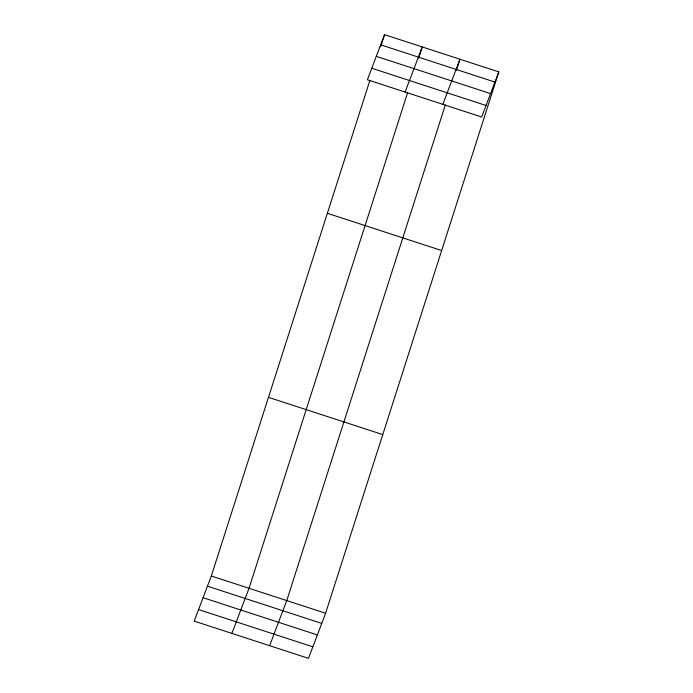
<?xml version="1.0" encoding="UTF-8"?>
<svg xmlns="http://www.w3.org/2000/svg" width="693" height="693" viewBox="0 0 693 693"><rect width="100%" height="100%" fill="white"/><g stroke="black" fill="none" stroke-linecap="round" stroke-linejoin="round"><path stroke-width="1.04" d="M498.813 71.89L481.678 117.004L367.394 79.764L384.528 34.65L498.813 71.89L325.606 613.236L308.472 658.35L194.187 621.11L211.322 575.996L369.915 80.327M380.63 46.829L384.528 34.65M407.631 92.619L249.038 588.279L231.904 633.393M418.667 58.108L422.245 46.942L405.102 92.056M445.339 104.903L286.755 600.571L269.612 645.685M456.384 70.391L459.953 59.234L442.818 104.348M380.665 44.828L494.949 82.077M376.282 56.358L490.566 93.598M371.769 68.235L486.053 105.483M327.373 213.297L441.658 250.537M268.486 397.349L382.77 434.589M211.322 575.996L325.606 613.236M207.458 586.174L321.743 623.414M203.075 597.704L317.359 634.944M198.562 609.58L312.855 646.82"/></g></svg>
